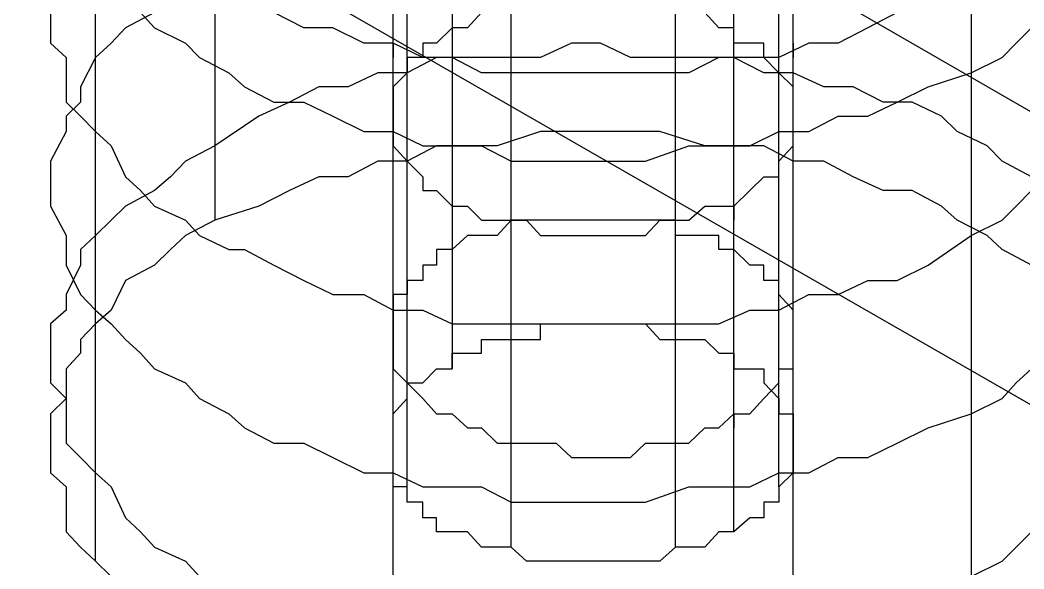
# Model space of a CAD drawing. Header units: millimetres. Extents: x 0 to 2112, y 8 to 1252.
# Drawn here: x 1174.96 to 1192.81, y 357.24 to 366.99 of the extents above; entities that cross this region are included whole.
import ezdxf

# ---------------------------------------------------------------- set-up
doc = ezdxf.new("R2010")
doc.units = ezdxf.units.MM
doc.layers.get('0').update_dxf_attribs({"linetype": 'CONTINUOUS'})

msp = doc.modelspace()

# ---------------------------------------------------------------- linework, layer by layer
at = {"color": 9}
for p, q in [((1287.7, 310.76), (1168.4, 379.501)), ((1287.7, 310.76), (1168.4, 379.501)), ((1183.69, 361.319), (1183.69, 376.858)), ((1186.61, 361.319), (1186.61, 376.858)), ((1181.59, 364.486), (1181.59, 376.608)), ((1182.64, 376.608), (1182.64, 360.796)), ((1182.64, 376.608), (1182.64, 360.796)), ((1188.7, 364.486), (1188.7, 376.608)), ((1181.84, 360.271), (1181.84, 375.811)), ((1188.45, 360.271), (1188.45, 375.811)), ((1178.42, 375.564), (1178.42, 363.439)), ((1178.42, 375.564), (1178.42, 363.439)), ((1287.7, 305.747), (1168.4, 374.241)), ((1287.7, 305.747), (1168.4, 374.241)), ((1181.84, 358.701), (1181.84, 374.241)), ((1188.45, 358.701), (1188.45, 374.241)), ((1176.3, 361.594), (1176.3, 373.719)), ((1187.65, 357.9), (1187.65, 373.44)), ((1187.65, 357.9), (1187.65, 373.44)), ((1183.69, 357.625), (1183.69, 373.165)), ((1186.61, 357.625), (1186.61, 373.165)), ((1176.3, 357.378), (1176.3, 369.503)), ((1191.87, 367.654), (1191.87, 355.533)), ((1191.87, 367.654), (1191.87, 355.533)), ((1175.5, 367.379), (1175.5, 366.857)), ((1177.35, 367.132), (1176.83, 366.857)), ((1177.1, 367.132), (1177.35, 366.857)), ((1180, 366.857), (1179.47, 367.132)), ((1180, 366.857), (1179.47, 367.132)), ((1183.16, 367.132), (1182.91, 366.857)), ((1187.38, 366.857), (1187.13, 367.132)), ((1190.55, 367.132), (1190.03, 366.857)), ((1190.55, 367.132), (1190.03, 366.857)), ((1175.5, 366.857), (1175.5, 366.582)), ((1176.83, 366.857), (1176.58, 366.582)), ((1177.35, 366.857), (1177.9, 366.582)), ((1180.52, 366.857), (1180, 366.857)), ((1180.52, 366.857), (1180, 366.857)), ((1181.07, 366.582), (1180.52, 366.857)), ((1181.07, 366.582), (1180.52, 366.857)), ((1182.64, 366.857), (1182.36, 366.582)), ((1182.91, 366.857), (1182.64, 366.857)), ((1182.64, 366.857), (1182.64, 366.582)), ((1187.65, 366.857), (1187.38, 366.857)), ((1187.38, 366.857), (1187.38, 366.857)), ((1187.65, 366.582), (1187.65, 366.857)), ((1190.03, 366.857), (1189.5, 366.582)), ((1190.03, 366.857), (1189.5, 366.582)), ((1192.67, 366.582), (1192.94, 366.857)), ((1175.5, 366.582), (1175.78, 366.332)), ((1176.58, 366.582), (1176.3, 366.332)), ((1177.9, 366.582), (1178.15, 366.332)), ((1181.59, 366.582), (1181.07, 366.582)), ((1181.59, 366.582), (1181.07, 366.582)), ((1181.59, 354.485), (1181.59, 366.582)), ((1181.59, 366.582), (1181.59, 366.332)), ((1182.12, 366.332), (1181.59, 366.582)), ((1182.12, 366.332), (1181.59, 366.582)), ((1182.36, 366.582), (1182.12, 366.582)), ((1182.12, 366.582), (1182.12, 366.332)), ((1182.36, 366.582), (1182.36, 366.582)), ((1184.76, 366.582), (1184.21, 366.332)), ((1185.28, 366.582), (1184.76, 366.582)), ((1185.81, 366.332), (1185.28, 366.582)), ((1187.93, 366.582), (1187.65, 366.582)), ((1188.18, 366.582), (1187.93, 366.582)), ((1188.18, 366.332), (1188.18, 366.582)), ((1188.98, 366.582), (1188.45, 366.332)), ((1188.98, 366.582), (1188.45, 366.332)), ((1188.7, 354.485), (1188.7, 366.582)), ((1188.7, 366.582), (1188.7, 366.332)), ((1189.5, 366.582), (1188.98, 366.582)), ((1189.5, 366.582), (1188.98, 366.582)), ((1192.42, 366.332), (1192.67, 366.582)), ((1175.78, 366.332), (1175.78, 365.809)), ((1176.3, 366.332), (1176.03, 365.809)), ((1178.15, 366.332), (1178.67, 366.056)), ((1182.36, 366.332), (1181.84, 366.056)), ((1182.12, 366.332), (1181.84, 366.332)), ((1181.84, 366.332), (1181.84, 366.056)), ((1182.64, 366.332), (1182.12, 366.332)), ((1182.64, 366.332), (1182.12, 366.332)), ((1182.91, 366.332), (1182.36, 366.332)), ((1183.16, 366.056), (1182.64, 366.332)), ((1183.16, 366.056), (1182.64, 366.332)), ((1183.44, 366.332), (1182.91, 366.332)), ((1184.21, 366.332), (1183.44, 366.332)), ((1186.33, 366.332), (1185.81, 366.332)), ((1187.13, 366.332), (1186.33, 366.332)), ((1187.38, 366.332), (1186.85, 366.056)), ((1187.38, 366.332), (1186.85, 366.056)), ((1187.65, 366.332), (1187.13, 366.332)), ((1187.93, 366.332), (1187.38, 366.332)), ((1187.93, 366.332), (1187.38, 366.332)), ((1188.18, 366.056), (1187.65, 366.332)), ((1188.45, 366.332), (1187.93, 366.332)), ((1188.45, 366.332), (1187.93, 366.332)), ((1188.45, 366.056), (1188.18, 366.332)), ((1188.18, 366.332), (1188.18, 366.332)), ((1191.87, 366.056), (1192.42, 366.332)), ((1178.67, 366.056), (1178.95, 365.809)), ((1181.32, 366.056), (1180.79, 365.809)), ((1181.84, 366.056), (1181.32, 366.056)), ((1181.84, 366.056), (1181.59, 365.809)), ((1181.84, 366.056), (1181.84, 366.056)), ((1183.69, 366.056), (1183.16, 366.056)), ((1183.69, 366.056), (1183.16, 366.056)), ((1184.49, 366.056), (1183.69, 366.056)), ((1184.49, 366.056), (1183.69, 366.056)), ((1185.01, 366.056), (1184.49, 366.056)), ((1185.01, 366.056), (1184.49, 366.056)), ((1185.53, 366.056), (1185.01, 366.056)), ((1185.53, 366.056), (1185.01, 366.056)), ((1186.08, 366.056), (1185.53, 366.056)), ((1186.08, 366.056), (1185.53, 366.056)), ((1186.85, 366.056), (1186.08, 366.056)), ((1186.85, 366.056), (1186.08, 366.056)), ((1188.7, 366.056), (1188.18, 366.056)), ((1188.7, 365.809), (1188.45, 366.056)), ((1188.45, 366.056), (1188.45, 366.056)), ((1188.45, 366.056), (1188.45, 366.056)), ((1189.25, 365.809), (1188.7, 366.056)), ((1191.1, 365.809), (1191.87, 366.056)), ((1191.87, 366.056), (1191.87, 365.809)), ((1175.78, 365.809), (1175.78, 365.534)), ((1176.03, 365.809), (1176.03, 365.534)), ((1178.95, 365.809), (1179.47, 365.534)), ((1180.27, 365.809), (1179.75, 365.534)), ((1180.79, 365.809), (1180.27, 365.809)), ((1181.59, 365.809), (1181.59, 365.809)), ((1181.59, 365.809), (1181.59, 365.534)), ((1188.7, 365.534), (1188.7, 365.809)), ((1188.7, 365.809), (1188.7, 365.809)), ((1189.77, 365.809), (1189.25, 365.809)), ((1190.3, 365.534), (1189.77, 365.809)), ((1190.55, 365.534), (1191.1, 365.809)), ((1176.03, 365.534), (1175.78, 365.287)), ((1175.78, 365.534), (1176.03, 365.287)), ((1179.75, 365.534), (1179.2, 365.287)), ((1179.47, 365.534), (1180, 365.534)), ((1180, 365.534), (1180.52, 365.287)), ((1181.59, 365.534), (1181.59, 365.534)), ((1181.59, 365.534), (1181.59, 365.287)), ((1188.7, 365.287), (1188.7, 365.534)), ((1188.7, 365.534), (1188.7, 365.534)), ((1190.03, 365.287), (1190.55, 365.534)), ((1190.82, 365.534), (1190.3, 365.534)), ((1191.34, 365.287), (1190.82, 365.534)), ((1175.78, 365.287), (1175.78, 365.012)), ((1176.03, 365.287), (1176.3, 365.012)), ((1179.2, 365.287), (1178.42, 364.762)), ((1180.52, 365.287), (1181.07, 365.012)), ((1181.59, 365.287), (1181.59, 365.287)), ((1181.59, 365.287), (1181.59, 365.012)), ((1188.7, 365.012), (1188.7, 365.287)), ((1188.7, 365.287), (1188.7, 365.287)), ((1188.98, 365.012), (1189.5, 365.287)), ((1189.5, 365.287), (1190.03, 365.287)), ((1191.62, 365.012), (1191.34, 365.287)), ((1175.78, 365.012), (1175.5, 364.486)), ((1176.3, 365.012), (1176.58, 364.762)), ((1181.07, 365.012), (1181.59, 365.012)), ((1181.59, 365.012), (1182.12, 364.762)), ((1181.59, 365.012), (1181.59, 365.012)), ((1181.59, 365.012), (1181.59, 364.762)), ((1184.21, 365.012), (1183.44, 364.762)), ((1184.21, 365.012), (1183.44, 364.762)), ((1184.76, 365.012), (1184.21, 365.012)), ((1184.76, 365.012), (1184.21, 365.012)), ((1185.28, 365.012), (1184.76, 365.012)), ((1185.28, 365.012), (1184.76, 365.012)), ((1185.81, 365.012), (1185.28, 365.012)), ((1185.81, 365.012), (1185.28, 365.012)), ((1186.33, 365.012), (1185.81, 365.012)), ((1186.33, 365.012), (1185.81, 365.012)), ((1187.13, 364.762), (1186.33, 365.012)), ((1187.13, 364.762), (1186.33, 365.012)), ((1187.93, 364.762), (1188.45, 365.012)), ((1188.45, 365.012), (1188.98, 365.012)), ((1188.7, 364.762), (1188.7, 365.012)), ((1188.7, 365.012), (1188.7, 365.012)), ((1192.15, 364.762), (1191.62, 365.012)), ((1176.58, 364.762), (1176.83, 364.211)), ((1178.42, 364.762), (1177.9, 364.486)), ((1178.42, 364.762), (1178.42, 364.486)), ((1181.59, 364.762), (1181.59, 364.762)), ((1181.59, 364.762), (1181.59, 364.762)), ((1181.59, 364.762), (1181.84, 364.486)), ((1182.36, 364.762), (1181.84, 364.486)), ((1182.36, 364.762), (1181.84, 364.486)), ((1182.12, 364.762), (1182.64, 364.762)), ((1182.91, 364.762), (1182.36, 364.762)), ((1182.91, 364.762), (1182.36, 364.762)), ((1182.64, 364.762), (1183.16, 364.762)), ((1183.44, 364.762), (1182.91, 364.762)), ((1183.44, 364.762), (1182.91, 364.762)), ((1183.16, 364.762), (1183.69, 364.486)), ((1186.08, 364.486), (1186.85, 364.762)), ((1186.85, 364.762), (1187.38, 364.762)), ((1187.65, 364.762), (1187.13, 364.762)), ((1187.65, 364.762), (1187.13, 364.762)), ((1187.38, 364.762), (1187.93, 364.762)), ((1188.18, 364.762), (1187.65, 364.762)), ((1188.18, 364.762), (1187.65, 364.762)), ((1188.7, 364.486), (1188.18, 364.762)), ((1188.7, 364.486), (1188.18, 364.762)), ((1188.45, 364.486), (1188.7, 364.762)), ((1188.7, 364.762), (1188.7, 364.762)), ((1192.42, 364.486), (1192.15, 364.762)), ((1175.5, 364.486), (1175.5, 364.211)), ((1177.9, 364.486), (1177.63, 364.211)), ((1181.32, 364.486), (1180.79, 364.211)), ((1181.32, 364.486), (1180.79, 364.211)), ((1181.84, 364.486), (1181.32, 364.486)), ((1181.84, 364.486), (1181.32, 364.486)), ((1181.84, 364.486), (1181.84, 364.486)), ((1181.84, 364.486), (1182.12, 364.211)), ((1183.69, 364.486), (1184.49, 364.486)), ((1184.49, 364.486), (1185.01, 364.486)), ((1185.01, 364.486), (1185.53, 364.486)), ((1185.53, 364.486), (1186.08, 364.486)), ((1188.45, 364.211), (1188.45, 364.486)), ((1188.45, 364.486), (1188.45, 364.486)), ((1189.25, 364.486), (1188.7, 364.486)), ((1189.25, 364.486), (1188.7, 364.486)), ((1189.77, 364.211), (1189.25, 364.486)), ((1189.77, 364.211), (1189.25, 364.486)), ((1192.94, 364.211), (1192.42, 364.486)), ((1175.5, 364.211), (1175.5, 363.964)), ((1176.83, 364.211), (1177.1, 363.964)), ((1177.63, 364.211), (1177.35, 363.964)), ((1180.27, 364.211), (1179.75, 363.964)), ((1180.27, 364.211), (1179.75, 363.964)), ((1180.79, 364.211), (1180.27, 364.211)), ((1180.79, 364.211), (1180.27, 364.211)), ((1182.12, 364.211), (1182.12, 364.211)), ((1182.12, 364.211), (1182.12, 363.964)), ((1187.93, 363.964), (1188.18, 364.211)), ((1188.18, 364.211), (1188.18, 364.211)), ((1188.18, 364.211), (1188.45, 364.211)), ((1190.3, 363.964), (1189.77, 364.211)), ((1190.3, 363.964), (1189.77, 364.211)), ((1175.5, 363.964), (1175.5, 363.689)), ((1177.35, 363.964), (1176.83, 363.689)), ((1177.1, 363.964), (1177.35, 363.689)), ((1179.75, 363.964), (1179.2, 363.689)), ((1179.75, 363.964), (1179.2, 363.689)), ((1182.12, 363.964), (1182.36, 363.964)), ((1182.36, 363.964), (1182.36, 363.964)), ((1182.36, 363.964), (1182.64, 363.689)), ((1187.65, 363.689), (1187.93, 363.964)), ((1187.93, 363.964), (1187.93, 363.964)), ((1190.82, 363.964), (1190.3, 363.964)), ((1190.82, 363.964), (1190.3, 363.964)), ((1191.34, 363.689), (1190.82, 363.964)), ((1191.34, 363.689), (1190.82, 363.964)), ((1192.67, 363.689), (1192.94, 363.964)), ((1175.5, 363.689), (1175.78, 363.164)), ((1176.83, 363.689), (1176.58, 363.439)), ((1177.35, 363.689), (1177.9, 363.439)), ((1179.2, 363.689), (1178.42, 363.439)), ((1179.2, 363.689), (1178.42, 363.439)), ((1182.64, 363.689), (1182.91, 363.689)), ((1182.91, 363.689), (1182.91, 363.689)), ((1182.91, 363.689), (1183.16, 363.439)), ((1186.85, 363.439), (1187.13, 363.689)), ((1187.13, 363.689), (1187.38, 363.689)), ((1187.38, 363.689), (1187.65, 363.689)), ((1187.65, 363.689), (1187.65, 363.439)), ((1191.62, 363.439), (1191.34, 363.689)), ((1191.62, 363.439), (1191.34, 363.689)), ((1192.42, 363.439), (1192.67, 363.689)), ((1176.58, 363.439), (1176.3, 363.164)), ((1178.42, 363.439), (1177.9, 363.164)), ((1177.9, 363.439), (1178.15, 363.164)), ((1178.42, 363.439), (1177.9, 363.164)), ((1183.16, 363.439), (1183.44, 363.439)), ((1183.69, 363.439), (1183.44, 363.164)), ((1183.44, 363.439), (1183.69, 363.439)), ((1183.96, 363.439), (1183.69, 363.439)), ((1183.69, 363.439), (1183.69, 363.439)), ((1183.69, 363.439), (1183.96, 363.439)), ((1184.21, 363.439), (1183.96, 363.439)), ((1183.96, 363.439), (1184.21, 363.164)), ((1184.49, 363.439), (1184.21, 363.439)), ((1184.21, 363.439), (1184.21, 363.439)), ((1184.76, 363.439), (1184.49, 363.439)), ((1185.01, 363.439), (1184.76, 363.439)), ((1185.28, 363.439), (1185.01, 363.439)), ((1185.53, 363.439), (1185.28, 363.439)), ((1185.81, 363.439), (1185.53, 363.439)), ((1185.53, 363.439), (1185.53, 363.439)), ((1186.08, 363.439), (1185.81, 363.439)), ((1186.33, 363.439), (1186.08, 363.439)), ((1186.08, 363.164), (1186.33, 363.439)), ((1186.61, 363.439), (1186.33, 363.439)), ((1186.33, 363.439), (1186.61, 363.439)), ((1186.61, 363.164), (1186.61, 363.439)), ((1186.61, 363.439), (1186.85, 363.439)), ((1186.85, 363.439), (1186.85, 363.439)), ((1192.15, 363.164), (1191.62, 363.439)), ((1192.15, 363.164), (1191.62, 363.439)), ((1191.87, 363.164), (1192.42, 363.439)), ((1175.78, 363.164), (1175.78, 362.917)), ((1176.3, 363.164), (1176.03, 362.917)), ((1177.9, 363.164), (1177.63, 362.917)), ((1177.9, 363.164), (1177.63, 362.917)), ((1178.15, 363.164), (1178.67, 362.917)), ((1182.91, 363.164), (1182.64, 362.917)), ((1183.16, 363.164), (1182.91, 363.164)), ((1183.44, 363.164), (1183.16, 363.164)), ((1183.16, 363.164), (1183.16, 363.164)), ((1184.21, 363.164), (1184.49, 363.164)), ((1184.49, 363.164), (1184.76, 363.164)), ((1184.76, 363.164), (1184.76, 363.164)), ((1184.76, 363.164), (1185.01, 363.164)), ((1185.01, 363.164), (1185.28, 363.164)), ((1185.28, 363.164), (1185.53, 363.164)), ((1185.53, 363.164), (1185.81, 363.164)), ((1185.81, 363.164), (1186.08, 363.164)), ((1186.08, 363.164), (1186.08, 363.164)), ((1186.85, 363.164), (1186.61, 363.164)), ((1187.13, 363.164), (1186.85, 363.164)), ((1187.38, 363.164), (1187.13, 363.164)), ((1187.38, 362.917), (1187.38, 363.164)), ((1191.1, 362.641), (1191.87, 363.164)), ((1191.87, 363.164), (1191.87, 362.917)), ((1192.42, 362.917), (1192.15, 363.164)), ((1192.42, 362.917), (1192.15, 363.164)), ((1175.78, 362.917), (1175.78, 362.641)), ((1176.03, 362.917), (1176.03, 362.641)), ((1177.63, 362.917), (1177.35, 362.641)), ((1177.63, 362.917), (1177.35, 362.641)), ((1178.67, 362.917), (1178.95, 362.917)), ((1178.95, 362.917), (1179.47, 362.641)), ((1182.64, 362.917), (1182.36, 362.917)), ((1182.36, 362.917), (1182.36, 362.641)), ((1182.64, 362.917), (1182.64, 362.641)), ((1187.65, 362.917), (1187.38, 362.917)), ((1187.93, 362.641), (1187.65, 362.917)), ((1187.65, 362.917), (1187.65, 362.917)), ((1192.94, 362.641), (1192.42, 362.917)), ((1192.94, 362.641), (1192.42, 362.917)), ((1176.03, 362.641), (1175.78, 362.116)), ((1175.78, 362.641), (1176.03, 362.116)), ((1177.35, 362.641), (1176.83, 362.366)), ((1177.35, 362.641), (1176.83, 362.366)), ((1179.47, 362.641), (1180, 362.366)), ((1182.36, 362.641), (1182.12, 362.641)), ((1182.12, 362.641), (1182.12, 362.366)), ((1188.18, 362.641), (1187.93, 362.641)), ((1188.18, 362.366), (1188.18, 362.641)), ((1188.18, 362.641), (1188.18, 362.641)), ((1190.55, 362.366), (1191.1, 362.641)), ((1176.83, 362.366), (1176.58, 361.841)), ((1176.83, 362.366), (1176.58, 361.841)), ((1180, 362.366), (1180.52, 362.116)), ((1182.12, 362.366), (1181.84, 362.366)), ((1181.84, 362.366), (1181.84, 362.116)), ((1188.45, 362.366), (1188.18, 362.366)), ((1188.45, 362.116), (1188.45, 362.366)), ((1189.5, 362.116), (1190.03, 362.366)), ((1190.03, 362.366), (1190.55, 362.366)), ((1175.78, 362.116), (1175.78, 361.841)), ((1176.03, 362.116), (1176.3, 361.841)), ((1180.52, 362.116), (1181.07, 362.116)), ((1181.07, 362.116), (1181.59, 361.841)), ((1181.84, 362.116), (1181.59, 362.116)), ((1181.59, 362.116), (1181.59, 361.841)), ((1181.84, 362.116), (1181.84, 362.116)), ((1188.45, 361.841), (1188.98, 362.116)), ((1188.7, 361.841), (1188.45, 362.116)), ((1188.45, 362.116), (1188.45, 362.116)), ((1188.98, 362.116), (1189.5, 362.116)), ((1175.78, 361.841), (1175.5, 361.594)), ((1176.58, 361.841), (1176.3, 361.594)), ((1176.3, 361.841), (1176.58, 361.594)), ((1176.58, 361.841), (1176.3, 361.594)), ((1181.59, 361.841), (1182.12, 361.841)), ((1181.59, 361.841), (1181.59, 361.841)), ((1181.59, 361.841), (1181.59, 361.594)), ((1182.12, 361.841), (1182.64, 361.594)), ((1187.38, 361.594), (1187.93, 361.841)), ((1187.93, 361.841), (1188.45, 361.841)), ((1188.7, 361.594), (1188.7, 361.841)), ((1188.7, 361.841), (1188.7, 361.841)), ((1175.5, 361.594), (1175.5, 361.319)), ((1176.3, 361.594), (1176.03, 361.319)), ((1176.3, 361.594), (1176.03, 361.319)), ((1176.58, 361.594), (1176.83, 361.319)), ((1181.59, 361.594), (1181.59, 361.594)), ((1181.59, 361.594), (1181.59, 361.319)), ((1182.64, 361.594), (1183.16, 361.594)), ((1183.16, 361.594), (1183.69, 361.594)), ((1183.69, 361.594), (1184.49, 361.594)), ((1184.21, 361.319), (1184.21, 361.594)), ((1184.21, 361.594), (1184.49, 361.594)), ((1184.21, 361.319), (1184.21, 361.594)), ((1184.21, 361.594), (1184.49, 361.594)), ((1184.49, 361.594), (1185.01, 361.594)), ((1184.49, 361.594), (1184.76, 361.594)), ((1184.49, 361.594), (1184.76, 361.594)), ((1184.76, 361.594), (1185.01, 361.594)), ((1184.76, 361.594), (1185.01, 361.594)), ((1185.01, 361.594), (1185.53, 361.594)), ((1185.01, 361.594), (1185.28, 361.594)), ((1185.01, 361.594), (1185.28, 361.594)), ((1185.28, 361.594), (1185.53, 361.594)), ((1185.28, 361.594), (1185.53, 361.594)), ((1185.53, 361.594), (1186.08, 361.594)), ((1185.53, 361.594), (1185.53, 361.594)), ((1185.53, 361.594), (1185.81, 361.594)), ((1185.53, 361.594), (1185.53, 361.594)), ((1185.53, 361.594), (1185.81, 361.594)), ((1185.81, 361.594), (1186.08, 361.594)), ((1185.81, 361.594), (1186.08, 361.594)), ((1186.08, 361.594), (1186.85, 361.594)), ((1186.08, 361.594), (1186.33, 361.319)), ((1186.08, 361.594), (1186.33, 361.319)), ((1186.85, 361.594), (1187.38, 361.594)), ((1188.7, 361.319), (1188.7, 361.594)), ((1188.7, 361.594), (1188.7, 361.594)), ((1175.5, 361.319), (1175.5, 360.796)), ((1176.03, 361.319), (1176.03, 361.072)), ((1176.03, 361.319), (1176.03, 361.072)), ((1176.83, 361.319), (1177.1, 361.072)), ((1181.59, 361.319), (1181.59, 361.319)), ((1181.59, 361.319), (1181.59, 361.072)), ((1183.16, 361.072), (1183.16, 361.319)), ((1183.16, 361.319), (1183.44, 361.319)), ((1183.16, 361.072), (1183.16, 361.319)), ((1183.16, 361.319), (1183.44, 361.319)), ((1183.44, 361.319), (1183.69, 361.319)), ((1183.44, 361.319), (1183.69, 361.319)), ((1183.69, 361.319), (1183.96, 361.319)), ((1183.69, 361.319), (1183.96, 361.319)), ((1183.96, 361.319), (1184.21, 361.319)), ((1183.96, 361.319), (1184.21, 361.319)), ((1186.33, 361.319), (1186.61, 361.319)), ((1186.33, 361.319), (1186.61, 361.319)), ((1186.61, 361.319), (1186.61, 361.319)), ((1186.61, 361.319), (1186.85, 361.319)), ((1186.61, 361.319), (1186.61, 361.319)), ((1186.61, 361.319), (1186.85, 361.319)), ((1186.85, 361.319), (1187.13, 361.319)), ((1186.85, 361.319), (1187.13, 361.319)), ((1187.13, 361.319), (1187.38, 361.072)), ((1187.13, 361.319), (1187.38, 361.072)), ((1188.7, 361.072), (1188.7, 361.319)), ((1188.7, 361.319), (1188.7, 361.319)), ((1176.03, 361.072), (1175.78, 360.796)), ((1176.03, 361.072), (1175.78, 360.796)), ((1177.1, 361.072), (1177.35, 360.796)), ((1181.59, 361.072), (1181.59, 361.072)), ((1181.59, 361.072), (1181.59, 360.796)), ((1182.64, 360.796), (1182.64, 361.072)), ((1182.64, 361.072), (1182.91, 361.072)), ((1182.64, 360.796), (1182.64, 361.072)), ((1182.64, 361.072), (1182.91, 361.072)), ((1182.91, 361.072), (1183.16, 361.072)), ((1182.91, 361.072), (1183.16, 361.072)), ((1187.38, 361.072), (1187.38, 361.072)), ((1187.38, 361.072), (1187.65, 361.072)), ((1187.38, 361.072), (1187.38, 361.072)), ((1187.38, 361.072), (1187.65, 361.072)), ((1187.65, 361.072), (1187.65, 360.796)), ((1187.65, 361.072), (1187.65, 360.796)), ((1188.7, 360.796), (1188.7, 361.072)), ((1188.7, 361.072), (1188.7, 361.072)), ((1175.5, 360.796), (1175.5, 360.546)), ((1175.78, 360.796), (1175.78, 360.271)), ((1175.78, 360.796), (1175.78, 360.271)), ((1177.35, 360.796), (1177.9, 360.546)), ((1181.59, 360.796), (1181.59, 360.796)), ((1181.59, 360.796), (1181.84, 360.546)), ((1182.12, 360.546), (1182.36, 360.796)), ((1182.12, 360.546), (1182.36, 360.796)), ((1182.36, 360.796), (1182.64, 360.796)), ((1182.36, 360.796), (1182.64, 360.796)), ((1187.65, 360.796), (1187.93, 360.796)), ((1187.65, 360.796), (1187.93, 360.796)), ((1187.93, 360.796), (1188.18, 360.796)), ((1187.93, 360.796), (1188.18, 360.796)), ((1188.18, 360.796), (1188.18, 360.546)), ((1188.18, 360.796), (1188.18, 360.546)), ((1188.45, 360.546), (1188.45, 360.796)), ((1188.45, 360.796), (1188.7, 360.796)), ((1188.7, 360.796), (1188.7, 360.796)), ((1192.67, 360.546), (1192.94, 360.796)), ((1175.5, 360.546), (1175.78, 360.271)), ((1177.9, 360.546), (1178.15, 360.271)), ((1181.84, 360.546), (1181.84, 360.546)), ((1181.84, 360.546), (1182.12, 360.271)), ((1181.84, 360.271), (1181.84, 360.546)), ((1181.84, 360.546), (1182.12, 360.546)), ((1181.84, 360.271), (1181.84, 360.546)), ((1181.84, 360.546), (1182.12, 360.546)), ((1182.12, 360.546), (1182.12, 360.546)), ((1182.12, 360.546), (1182.12, 360.546)), ((1188.18, 360.271), (1188.45, 360.546)), ((1188.18, 360.546), (1188.18, 360.546)), ((1188.18, 360.546), (1188.45, 360.271)), ((1188.18, 360.546), (1188.18, 360.546)), ((1188.18, 360.546), (1188.45, 360.271)), ((1188.45, 360.546), (1188.45, 360.546)), ((1192.42, 360.271), (1192.67, 360.546)), ((1175.78, 360.271), (1175.5, 359.996)), ((1175.78, 360.271), (1175.5, 359.996)), ((1175.78, 360.271), (1175.78, 359.749)), ((1178.15, 360.271), (1178.67, 359.996)), ((1181.59, 359.996), (1181.84, 360.271)), ((1181.59, 359.996), (1181.84, 360.271)), ((1181.84, 360.271), (1181.84, 360.271)), ((1181.84, 360.271), (1181.84, 360.271)), ((1182.12, 360.271), (1182.12, 360.271)), ((1182.12, 360.271), (1182.12, 360.271)), ((1182.12, 360.271), (1182.36, 359.996)), ((1187.93, 359.996), (1188.18, 360.271)), ((1188.18, 360.271), (1188.18, 360.271)), ((1188.45, 360.271), (1188.45, 360.271)), ((1188.45, 360.271), (1188.45, 359.996)), ((1188.45, 360.271), (1188.45, 360.271)), ((1188.45, 360.271), (1188.45, 359.996)), ((1191.87, 359.996), (1192.42, 360.271)), ((1175.5, 359.996), (1175.5, 359.749)), ((1175.5, 359.996), (1175.5, 359.749)), ((1178.67, 359.996), (1178.95, 359.749)), ((1181.59, 359.749), (1181.59, 359.996)), ((1181.59, 359.996), (1181.59, 359.996)), ((1181.59, 359.749), (1181.59, 359.996)), ((1181.59, 359.996), (1181.59, 359.996)), ((1182.36, 359.996), (1182.36, 359.996)), ((1182.36, 359.996), (1182.64, 359.996)), ((1182.64, 359.996), (1182.91, 359.749)), ((1187.38, 359.749), (1187.65, 359.996)), ((1187.65, 359.996), (1187.93, 359.996)), ((1187.65, 359.996), (1187.65, 359.749)), ((1187.93, 359.996), (1187.93, 359.996)), ((1188.45, 359.996), (1188.7, 359.996)), ((1188.45, 359.996), (1188.7, 359.996)), ((1188.7, 359.996), (1188.7, 359.749)), ((1188.7, 359.996), (1188.7, 359.749)), ((1191.1, 359.749), (1191.87, 359.996)), ((1191.87, 359.996), (1191.87, 359.749)), ((1175.5, 359.749), (1175.5, 359.473)), ((1175.5, 359.749), (1175.5, 359.473)), ((1175.78, 359.749), (1175.78, 359.473)), ((1178.95, 359.749), (1179.47, 359.473)), ((1181.59, 359.473), (1181.59, 359.749)), ((1181.59, 359.749), (1181.59, 359.749)), ((1181.59, 359.473), (1181.59, 359.749)), ((1181.59, 359.749), (1181.59, 359.749)), ((1182.91, 359.749), (1182.91, 359.749)), ((1182.91, 359.749), (1183.16, 359.749)), ((1183.16, 359.749), (1183.44, 359.473)), ((1186.85, 359.473), (1187.13, 359.749)), ((1187.13, 359.749), (1187.38, 359.749)), ((1188.7, 359.749), (1188.7, 359.749)), ((1188.7, 359.749), (1188.7, 359.473)), ((1188.7, 359.749), (1188.7, 359.749)), ((1188.7, 359.749), (1188.7, 359.473)), ((1190.55, 359.473), (1191.1, 359.749)), ((1175.5, 359.473), (1175.5, 358.948)), ((1175.5, 359.473), (1175.5, 358.948)), ((1175.78, 359.473), (1176.03, 359.223)), ((1179.47, 359.473), (1180, 359.473)), ((1180, 359.473), (1180.52, 359.223)), ((1181.59, 359.223), (1181.59, 359.473)), ((1181.59, 359.473), (1181.59, 359.473)), ((1181.59, 359.223), (1181.59, 359.473)), ((1181.59, 359.473), (1181.59, 359.473)), ((1183.44, 359.473), (1183.69, 359.473)), ((1183.69, 359.473), (1183.69, 359.473)), ((1183.69, 359.473), (1183.96, 359.473)), ((1183.96, 359.473), (1184.21, 359.473)), ((1184.21, 359.473), (1184.49, 359.473)), ((1184.49, 359.473), (1184.76, 359.223)), ((1185.81, 359.223), (1186.08, 359.473)), ((1186.08, 359.473), (1186.08, 359.473)), ((1186.08, 359.473), (1186.33, 359.473)), ((1186.33, 359.473), (1186.61, 359.473)), ((1186.61, 359.473), (1186.85, 359.473)), ((1186.85, 359.473), (1186.85, 359.473)), ((1188.7, 359.473), (1188.7, 359.473)), ((1188.7, 359.473), (1188.7, 359.473)), ((1188.7, 359.473), (1188.7, 359.223)), ((1188.7, 359.473), (1188.7, 359.473)), ((1188.7, 359.473), (1188.7, 359.473)), ((1188.7, 359.473), (1188.7, 359.223)), ((1190.03, 359.223), (1190.55, 359.473)), ((1176.03, 359.223), (1176.3, 358.948)), ((1180.52, 359.223), (1181.07, 358.948)), ((1181.59, 358.948), (1181.59, 359.223)), ((1181.59, 359.223), (1181.59, 359.223)), ((1181.59, 358.948), (1181.59, 359.223)), ((1181.59, 359.223), (1181.59, 359.223)), ((1184.76, 359.223), (1184.76, 359.223)), ((1184.76, 359.223), (1185.01, 359.223)), ((1185.01, 359.223), (1185.28, 359.223)), ((1185.28, 359.223), (1185.53, 359.223)), ((1185.53, 359.223), (1185.81, 359.223)), ((1188.7, 359.223), (1188.7, 359.223)), ((1188.7, 359.223), (1188.7, 358.948)), ((1188.7, 359.223), (1188.7, 359.223)), ((1188.7, 359.223), (1188.7, 358.948)), ((1188.98, 358.948), (1189.5, 359.223)), ((1189.5, 359.223), (1190.03, 359.223)), ((1175.5, 358.948), (1175.78, 358.701)), ((1175.5, 358.948), (1175.78, 358.701)), ((1176.3, 358.948), (1176.58, 358.701)), ((1181.07, 358.948), (1181.59, 358.948)), ((1181.59, 358.948), (1182.12, 358.701)), ((1181.59, 358.701), (1181.59, 358.948)), ((1181.59, 358.948), (1181.59, 358.948)), ((1181.59, 358.701), (1181.59, 358.948)), ((1181.59, 358.948), (1181.59, 358.948)), ((1187.93, 358.701), (1188.45, 358.948)), ((1188.45, 358.948), (1188.98, 358.948)), ((1188.7, 358.948), (1188.45, 358.701)), ((1188.7, 358.948), (1188.45, 358.701)), ((1188.7, 358.948), (1188.7, 358.948)), ((1188.7, 358.948), (1188.7, 358.948)), ((1175.78, 358.701), (1175.78, 358.426)), ((1175.78, 358.701), (1175.78, 358.426)), ((1176.58, 358.701), (1176.83, 358.151)), ((1181.84, 358.701), (1181.59, 358.701)), ((1181.84, 358.701), (1181.59, 358.701)), ((1181.84, 358.426), (1181.84, 358.701)), ((1181.84, 358.426), (1181.84, 358.701)), ((1182.12, 358.701), (1182.64, 358.701)), ((1182.64, 358.701), (1183.16, 358.701)), ((1183.16, 358.701), (1183.69, 358.426)), ((1186.08, 358.426), (1186.85, 358.701)), ((1186.85, 358.701), (1187.38, 358.701)), ((1187.38, 358.701), (1187.93, 358.701)), ((1188.45, 358.701), (1188.45, 358.701)), ((1188.45, 358.701), (1188.45, 358.426)), ((1188.45, 358.701), (1188.45, 358.701)), ((1188.45, 358.701), (1188.45, 358.426)), ((1175.78, 358.426), (1175.78, 357.9)), ((1175.78, 358.426), (1175.78, 357.9)), ((1182.12, 358.426), (1181.84, 358.426)), ((1182.12, 358.426), (1181.84, 358.426)), ((1182.12, 358.151), (1182.12, 358.426)), ((1182.12, 358.426), (1182.12, 358.426)), ((1182.12, 358.151), (1182.12, 358.426)), ((1182.12, 358.426), (1182.12, 358.426)), ((1183.69, 358.426), (1184.49, 358.426)), ((1184.49, 358.426), (1185.01, 358.426)), ((1185.01, 358.426), (1185.53, 358.426)), ((1185.53, 358.426), (1186.08, 358.426)), ((1188.45, 358.426), (1188.18, 358.426)), ((1188.18, 358.426), (1188.18, 358.151)), ((1188.45, 358.426), (1188.18, 358.426)), ((1188.18, 358.426), (1188.18, 358.151)), ((1176.83, 358.151), (1177.1, 357.9)), ((1182.36, 358.151), (1182.12, 358.151)), ((1182.36, 358.151), (1182.12, 358.151)), ((1182.36, 357.9), (1182.36, 358.151)), ((1182.36, 357.9), (1182.36, 358.151)), ((1187.93, 358.151), (1187.65, 357.9)), ((1187.93, 358.151), (1187.65, 357.9)), ((1188.18, 358.151), (1187.93, 358.151)), ((1188.18, 358.151), (1187.93, 358.151)), ((1175.78, 357.9), (1176.03, 357.625)), ((1175.78, 357.9), (1176.03, 357.625)), ((1177.1, 357.9), (1177.35, 357.625)), ((1182.64, 357.9), (1182.36, 357.9)), ((1182.64, 357.9), (1182.36, 357.9)), ((1182.91, 357.9), (1182.64, 357.9)), ((1182.91, 357.9), (1182.64, 357.9)), ((1183.16, 357.625), (1182.91, 357.9)), ((1182.91, 357.9), (1182.91, 357.9)), ((1183.16, 357.625), (1182.91, 357.9)), ((1182.91, 357.9), (1182.91, 357.9)), ((1187.38, 357.9), (1187.13, 357.625)), ((1187.38, 357.9), (1187.13, 357.625)), ((1187.65, 357.9), (1187.38, 357.9)), ((1187.65, 357.9), (1187.38, 357.9)), ((1187.65, 357.9), (1187.65, 357.9)), ((1187.65, 357.9), (1187.65, 357.9)), ((1192.67, 357.625), (1192.94, 357.9)), ((1176.03, 357.625), (1176.3, 357.378)), ((1176.03, 357.625), (1176.3, 357.378)), ((1177.35, 357.625), (1177.9, 357.378)), ((1183.44, 357.625), (1183.16, 357.625)), ((1183.44, 357.625), (1183.16, 357.625)), ((1183.69, 357.625), (1183.44, 357.625)), ((1183.69, 357.625), (1183.44, 357.625)), ((1183.96, 357.378), (1183.69, 357.625)), ((1183.69, 357.625), (1183.69, 357.625)), ((1183.96, 357.378), (1183.69, 357.625)), ((1183.69, 357.625), (1183.69, 357.625)), ((1186.61, 357.625), (1186.33, 357.378)), ((1186.61, 357.625), (1186.33, 357.378)), ((1186.85, 357.625), (1186.61, 357.625)), ((1186.85, 357.625), (1186.61, 357.625)), ((1187.13, 357.625), (1186.85, 357.625)), ((1186.85, 357.625), (1186.85, 357.625)), ((1187.13, 357.625), (1186.85, 357.625)), ((1186.85, 357.625), (1186.85, 357.625)), ((1192.42, 357.378), (1192.67, 357.625)), ((1176.3, 357.378), (1176.58, 357.103)), ((1176.3, 357.378), (1176.58, 357.103)), ((1177.9, 357.378), (1178.15, 357.103)), ((1184.21, 357.378), (1183.96, 357.378)), ((1184.21, 357.378), (1183.96, 357.378)), ((1184.49, 357.378), (1184.21, 357.378)), ((1184.49, 357.378), (1184.21, 357.378)), ((1184.76, 357.378), (1184.49, 357.378)), ((1184.76, 357.378), (1184.49, 357.378)), ((1185.01, 357.378), (1184.76, 357.378)), ((1184.76, 357.378), (1184.76, 357.378)), ((1185.01, 357.378), (1184.76, 357.378)), ((1184.76, 357.378), (1184.76, 357.378)), ((1185.28, 357.378), (1185.01, 357.378)), ((1185.28, 357.378), (1185.01, 357.378)), ((1185.53, 357.378), (1185.28, 357.378)), ((1185.53, 357.378), (1185.28, 357.378)), ((1185.81, 357.378), (1185.53, 357.378)), ((1185.81, 357.378), (1185.53, 357.378)), ((1186.08, 357.378), (1185.81, 357.378)), ((1186.08, 357.378), (1185.81, 357.378)), ((1186.33, 357.378), (1186.08, 357.378)), ((1186.08, 357.378), (1186.08, 357.378)), ((1186.33, 357.378), (1186.08, 357.378)), ((1186.08, 357.378), (1186.08, 357.378)), ((1191.87, 357.103), (1192.42, 357.378))]:
    msp.add_line(p, q, dxfattribs=at)

doc.saveas('drawing.dxf')
